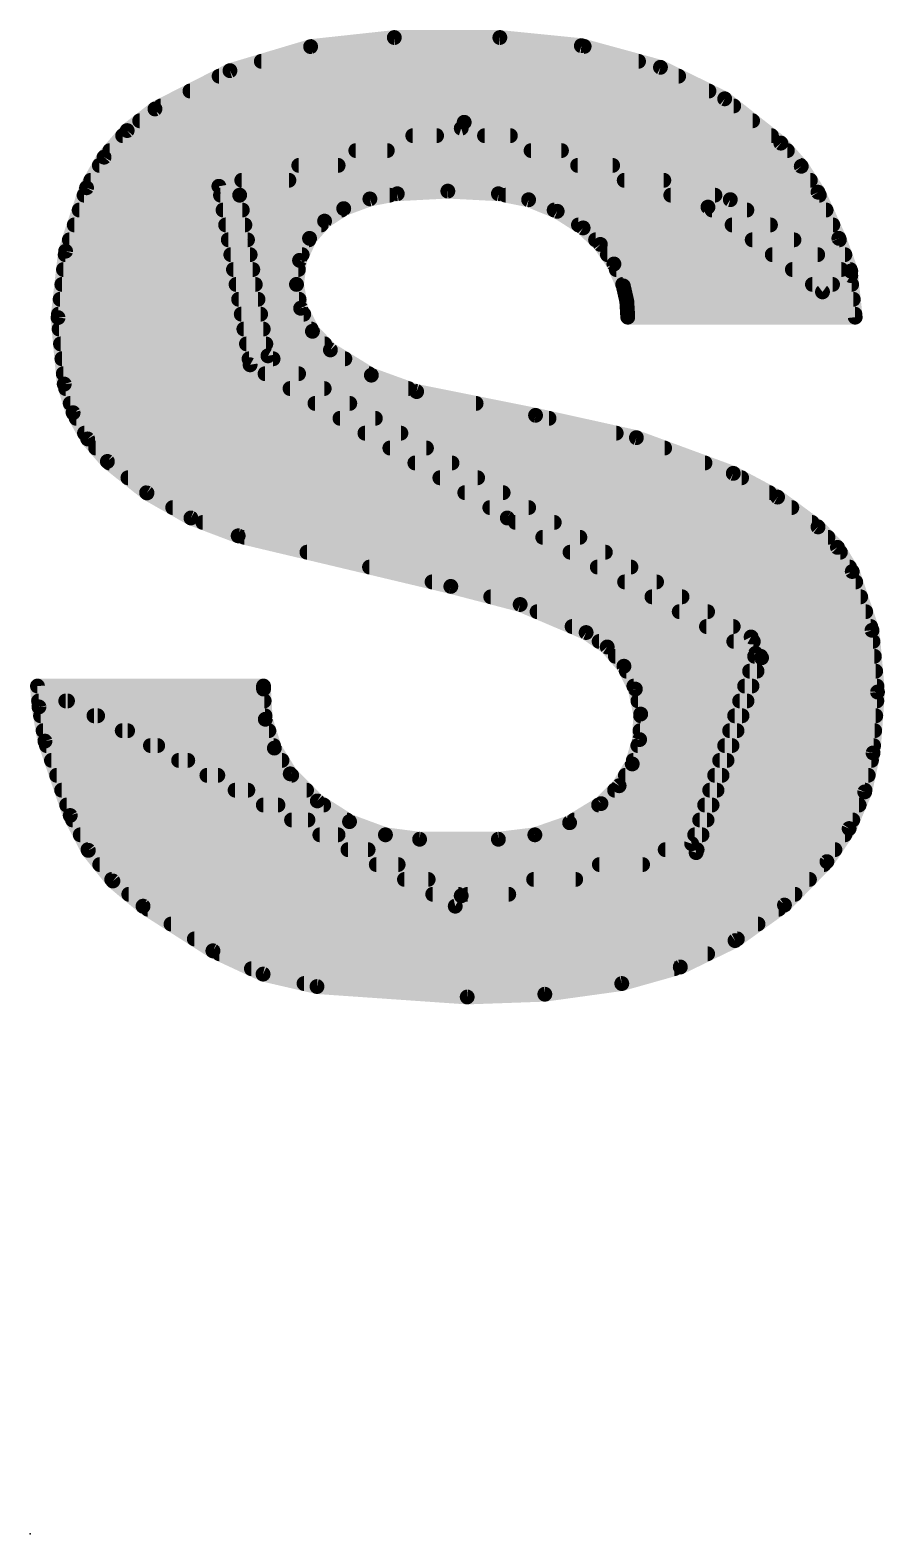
# Model space of a CAD drawing. Extents: x -2.8 to 25.5, y -2.5 to 56.
# Drawn here: x 6.604 to 8.065, y 49.784 to 52.352 of the extents above; entities that cross this region are included whole.
import ezdxf

# ---------------------------------------------------------------- set-up
doc = ezdxf.new("R2010")
doc.units = 0
doc.layers.add('21', color=41, linetype='CONTINUOUS')
doc.layers.add('23', color=53, linetype='CONTINUOUS')

msp = doc.modelspace()

# ---------------------------------------------------------------- linework, layer by layer
at = {"layer": '21', "const_width": 0.0254}
for points in [[(7.0833, 52.3237), (6.9455, 52.2826)], [(7.2263, 52.3392), (7.0833, 52.3237)], [(7.0859, 52.324), (7.5506, 52.324)], [(7.4066, 52.3392), (7.2263, 52.3392)], [(7.5459, 52.3253), (7.4066, 52.3392)], [(7.681, 52.2884), (7.5459, 52.3253)], [(6.999, 52.2986), (7.6436, 52.2986)], [(6.9455, 52.2826), (6.8174, 52.2173)], [(6.927, 52.2732), (7.712, 52.2732)], [(7.7907, 52.2346), (7.681, 52.2884)], [(6.8772, 52.2478), (7.7638, 52.2478)], [(6.8274, 52.2224), (7.8062, 52.2224)], [(7.8867, 52.1589), (7.7907, 52.2346)], [(6.8174, 52.2173), (6.7699, 52.1804)], [(6.7913, 52.197), (7.8384, 52.197)], [(7.3457, 52.1945), (6.9266, 52.0852)], [(7.8003, 52.0624), (7.3457, 52.1945)], [(6.7699, 52.1804), (6.7304, 52.1349)], [(6.7622, 52.1716), (7.2985, 52.1716)], [(6.9621, 52.07), (7.3406, 52.1843)], [(7.2579, 52.1716), (7.4245, 52.1716)], [(7.3406, 52.1843), (7.7622, 52.0497)], [(7.3804, 52.1716), (7.8706, 52.1716)], [(6.7402, 52.1462), (7.2144, 52.1462)], [(7.1605, 52.1462), (7.5119, 52.1462)], [(7.4599, 52.1462), (7.8979, 52.1462)], [(7.9216, 52.1194), (7.8867, 52.1589)], [(6.7304, 52.1349), (6.7005, 52.0827)], [(6.7223, 52.1208), (7.1303, 52.1208)], [(7.0631, 52.1208), (7.5993, 52.1208)], [(7.5395, 52.1208), (7.9203, 52.1208)], [(7.9502, 52.0751), (7.9216, 52.1194)], [(6.7078, 52.0954), (7.0462, 52.0954)], [(6.9657, 52.0954), (7.6867, 52.0954)], [(7.6191, 52.0954), (7.9371, 52.0954)], [(6.7005, 52.0827), (6.6647, 51.9744)], [(6.6963, 52.07), (6.9621, 52.07)], [(6.9266, 52.0852), (6.9799, 51.7804)], [(6.9293, 52.07), (7.2182, 52.07)], [(7.0104, 51.7957), (6.9621, 52.07)], [(7.1846, 52.0636), (7.2314, 52.0725)], [(7.2314, 52.0725), (7.3178, 52.077)], [(7.3178, 52.077), (7.4041, 52.0725)], [(7.4041, 52.0725), (7.4557, 52.0622)], [(7.4166, 52.07), (7.7741, 52.07)], [(7.6986, 52.07), (7.9525, 52.07)], [(7.9858, 51.9963), (7.9502, 52.0751)], [(6.6879, 52.0446), (6.9666, 52.0446)], [(6.9337, 52.0446), (7.1361, 52.0446)], [(7.1072, 52.0258), (7.1399, 52.0471)], [(7.1399, 52.0471), (7.1846, 52.0636)], [(7.4557, 52.0622), (7.5046, 52.0425)], [(7.4994, 52.0446), (7.8286, 52.0446)], [(7.5046, 52.0425), (7.5489, 52.0141)], [(7.7622, 52.0497), (7.9578, 51.9049)], [(7.7691, 52.0446), (7.964, 52.0446)], [(8.0061, 51.9328), (7.8003, 52.0624)], [(6.6795, 52.0192), (6.971, 52.0192)], [(6.9381, 52.0192), (7.1014, 52.0192)], [(7.0815, 51.9963), (7.1072, 52.0258)], [(7.5409, 52.0192), (7.8689, 52.0192)], [(7.5489, 52.0141), (7.5783, 51.986)], [(7.8034, 52.0192), (7.9755, 52.0192)], [(6.6711, 51.9938), (6.9755, 51.9938)], [(6.9426, 51.9938), (7.0804, 51.9938)], [(7.0644, 51.9587), (7.0815, 51.9963)], [(7.5701, 51.9938), (7.9092, 51.9938)], [(7.8377, 51.9938), (7.9867, 51.9938)], [(8.0061, 51.9405), (7.9858, 51.9963)], [(6.6647, 51.9744), (6.6518, 51.861)], [(6.664, 51.9684), (6.98, 51.9684)], [(6.947, 51.9684), (7.0688, 51.9684)], [(7.5783, 51.986), (7.6015, 51.9525)], [(7.5904, 51.9684), (7.9496, 51.9684)], [(7.872, 51.9684), (7.996, 51.9684)], [(6.6611, 51.943), (6.9845, 51.943)], [(6.9515, 51.943), (7.0624, 51.943)], [(7.0592, 51.9177), (7.0644, 51.9587)], [(7.6015, 51.9525), (7.6175, 51.9151)], [(7.6055, 51.943), (7.9899, 51.943)], [(7.9063, 51.943), (8.0052, 51.943)], [(7.9578, 51.9049), (8.0061, 51.9405)], [(6.6583, 51.9176), (6.9889, 51.9176)], [(6.9559, 51.9176), (7.0592, 51.9176)], [(7.0663, 51.877), (7.0592, 51.9177)], [(7.6164, 51.9176), (8.0077, 51.9176)], [(7.6175, 51.9151), (7.6235, 51.8887)], [(7.9406, 51.9176), (7.975, 51.9176)], [(8.0137, 51.8617), (8.0061, 51.9328)], [(6.6554, 51.8922), (6.9934, 51.8922)], [(6.9603, 51.8922), (7.0636, 51.8922)], [(7.6227, 51.8922), (8.0104, 51.8922)], [(7.6235, 51.8887), (7.6251, 51.8617)], [(6.6518, 51.861), (6.6624, 51.7474)], [(6.6525, 51.8668), (6.9979, 51.8668)], [(6.9648, 51.8668), (7.0715, 51.8668)], [(7.0864, 51.8376), (7.0663, 51.877)], [(7.6248, 51.8668), (8.0132, 51.8668)], [(7.6251, 51.8617), (8.0137, 51.8617)], [(6.6536, 51.8414), (7.0024, 51.8414)], [(6.9692, 51.8414), (7.0845, 51.8414)], [(7.1171, 51.8058), (7.0864, 51.8376)], [(6.656, 51.816), (7.0068, 51.816)], [(6.9737, 51.816), (7.1073, 51.816)], [(6.6584, 51.7906), (7.0192, 51.7906)], [(6.9781, 51.7906), (7.1418, 51.7906)], [(7.8359, 51.3156), (7.0104, 51.7957)], [(7.1871, 51.7627), (7.1171, 51.8058)], [(6.6607, 51.7652), (7.0628, 51.7652)], [(6.9799, 51.7804), (7.4193, 51.5188)], [(7.0054, 51.7652), (7.183, 51.7652)], [(7.2644, 51.7347), (7.1871, 51.7627)], [(6.6624, 51.7474), (6.6775, 51.6985)], [(6.6648, 51.7398), (7.1065, 51.7398)], [(7.0481, 51.7398), (7.2503, 51.7398)], [(7.4676, 51.6941), (7.2644, 51.7347)], [(6.6726, 51.7144), (7.1502, 51.7144)], [(7.0908, 51.7144), (7.366, 51.7144)], [(6.6775, 51.6985), (6.7025, 51.6538)], [(6.6828, 51.689), (7.1939, 51.689)], [(7.1334, 51.689), (7.4907, 51.689)], [(7.6399, 51.656), (7.4676, 51.6941)], [(6.697, 51.6636), (7.2375, 51.6636)], [(7.1761, 51.6636), (7.6054, 51.6636)], [(7.8054, 51.595), (7.6399, 51.656)], [(6.7025, 51.6538), (6.7361, 51.6153)], [(6.7161, 51.6382), (7.2812, 51.6382)], [(7.2187, 51.6382), (7.6881, 51.6382)], [(6.7361, 51.6153), (6.8037, 51.5615)], [(6.7392, 51.6128), (7.3249, 51.6128)], [(7.2614, 51.6128), (7.7571, 51.6128)], [(6.7712, 51.5874), (7.3686, 51.5874)], [(7.3041, 51.5874), (7.8196, 51.5874)], [(7.8811, 51.5545), (7.8054, 51.595)], [(6.8031, 51.562), (7.4122, 51.562)], [(6.8037, 51.5615), (6.8788, 51.5189)], [(7.3467, 51.562), (7.867, 51.562)], [(7.9502, 51.5036), (7.8811, 51.5545)], [(6.8476, 51.5366), (7.4559, 51.5366)], [(7.3894, 51.5366), (7.9054, 51.5366)], [(6.8788, 51.5189), (6.9596, 51.4883)], [(6.8991, 51.5112), (7.4996, 51.5112)], [(7.4193, 51.5188), (7.8435, 51.2877)], [(7.4333, 51.5112), (7.9399, 51.5112)], [(7.9834, 51.4686), (7.9502, 51.5036)], [(6.9596, 51.4883), (7.3228, 51.402)], [(6.9701, 51.4858), (7.5433, 51.4858)], [(7.4799, 51.4858), (7.9671, 51.4858)], [(7.077, 51.4604), (7.5869, 51.4604)], [(7.5265, 51.4604), (7.9884, 51.4604)], [(8.0086, 51.4274), (7.9834, 51.4686)], [(7.1839, 51.435), (7.6306, 51.435)], [(7.5731, 51.435), (8.004, 51.435)], [(8.0424, 51.3271), (8.0086, 51.4274)], [(7.2908, 51.4096), (7.6743, 51.4096)], [(7.3228, 51.402), (7.4413, 51.3711)], [(7.6197, 51.4096), (8.0146, 51.4096)], [(7.391, 51.3842), (7.7179, 51.3842)], [(7.6664, 51.3842), (8.0231, 51.3842)], [(7.4413, 51.3711), (7.554, 51.3232)], [(7.4702, 51.3588), (7.7616, 51.3588)], [(7.713, 51.3588), (8.0317, 51.3588)], [(7.53, 51.3334), (7.8053, 51.3334)], [(7.554, 51.3232), (7.59, 51.2985)], [(7.7596, 51.3334), (8.0402, 51.3334)], [(8.0518, 51.2216), (8.0424, 51.3271)], [(7.5762, 51.308), (7.8397, 51.308)], [(7.59, 51.2985), (7.6186, 51.2656)], [(7.8062, 51.308), (8.0441, 51.308)], [(7.8537, 51.2801), (7.8359, 51.3156)], [(7.6039, 51.2826), (7.8524, 51.2826)], [(7.8435, 51.2877), (7.7343, 50.9626)], [(7.7419, 50.9473), (7.8537, 51.2801)], [(7.8418, 51.2826), (8.0464, 51.2826)], [(7.6186, 51.2656), (7.6381, 51.2266)], [(7.6228, 51.2572), (7.846, 51.2572)], [(7.8333, 51.2572), (8.0486, 51.2572)], [(6.6167, 51.2318), (6.6192, 51.1962)], [(7.3406, 50.8737), (6.6167, 51.2318)], [(7.0028, 51.2318), (6.6167, 51.2318)], [(6.6167, 51.2318), (7.3304, 50.8559)], [(7.0028, 51.2267), (7.0028, 51.2318)], [(7.0058, 51.1751), (7.0028, 51.2267)], [(7.6355, 51.2318), (7.8375, 51.2318)], [(7.6381, 51.2266), (7.6472, 51.184)], [(7.8247, 51.2318), (8.0509, 51.2318)], [(8.0442, 51.1175), (8.0518, 51.2216)], [(6.6185, 51.2064), (6.668, 51.2064)], [(6.6192, 51.1962), (6.6294, 51.1378)], [(6.6649, 51.2064), (7.004, 51.2064)], [(7.6425, 51.2064), (7.8289, 51.2064)], [(7.8162, 51.2064), (8.0507, 51.2064)], [(6.6219, 51.181), (6.7194, 51.181)], [(6.7132, 51.181), (7.0055, 51.181)], [(7.0214, 51.1259), (7.0058, 51.1751)], [(7.6472, 51.184), (7.6454, 51.1404)], [(7.6471, 51.181), (7.8204, 51.181)], [(7.8077, 51.181), (8.0488, 51.181)], [(6.6263, 51.1556), (6.7707, 51.1556)], [(6.7614, 51.1556), (7.012, 51.1556)], [(7.646, 51.1556), (7.8119, 51.1556)], [(7.7991, 51.1556), (8.047, 51.1556)], [(6.6294, 51.1378), (6.6726, 51.0108)], [(6.632, 51.1302), (6.8221, 51.1302)], [(6.8096, 51.1302), (7.02, 51.1302)], [(7.0485, 51.0819), (7.0214, 51.1259)], [(7.6454, 51.1404), (7.6328, 51.0988)], [(7.6423, 51.1302), (7.8033, 51.1302)], [(7.7906, 51.1302), (8.0451, 51.1302)], [(8.0299, 51.0511), (8.0442, 51.1175)], [(6.6406, 51.1048), (6.8734, 51.1048)], [(6.8578, 51.1048), (7.0344, 51.1048)], [(7.6328, 51.0988), (7.6103, 51.0616)], [(7.6346, 51.1048), (7.7948, 51.1048)], [(7.7821, 51.1048), (8.0415, 51.1048)], [(6.6493, 51.0794), (6.9248, 51.0794)], [(6.9061, 51.0794), (7.051, 51.0794)], [(7.0947, 51.0356), (7.0485, 51.0819)], [(7.6211, 51.0794), (7.7863, 51.0794)], [(7.7735, 51.0794), (8.036, 51.0794)], [(6.6579, 51.054), (6.9761, 51.054)], [(6.9543, 51.054), (7.0764, 51.054)], [(7.6103, 51.0616), (7.5794, 51.0311)], [(7.6026, 51.054), (7.7777, 51.054)], [(7.765, 51.054), (8.0305, 51.054)], [(8.0033, 50.9885), (8.0299, 51.0511)], [(6.6665, 51.0286), (7.0275, 51.0286)], [(7.0025, 51.0286), (7.1057, 51.0286)], [(7.1498, 51.0004), (7.0947, 51.0356)], [(7.5794, 51.0311), (7.5258, 50.9984)], [(7.5753, 51.0286), (7.7692, 51.0286)], [(7.7565, 51.0286), (8.0204, 51.0286)], [(6.6726, 51.0108), (6.7035, 50.9513)], [(6.6765, 51.0032), (7.0788, 51.0032)], [(7.0507, 51.0032), (7.1454, 51.0032)], [(7.2111, 50.9778), (7.1498, 51.0004)], [(7.5258, 50.9984), (7.4664, 50.9778)], [(7.5336, 51.0032), (7.7607, 51.0032)], [(7.7479, 51.0032), (8.0096, 51.0032)], [(7.9654, 50.9321), (8.0033, 50.9885)], [(6.6897, 50.9778), (7.1302, 50.9778)], [(7.099, 50.9778), (7.2111, 50.9778)], [(7.2695, 50.9702), (7.2111, 50.9778)], [(7.4041, 50.9702), (7.2695, 50.9702)], [(7.7343, 50.9626), (7.3406, 50.8737)], [(7.4664, 50.9778), (7.4041, 50.9702)], [(7.4663, 50.9778), (7.7521, 50.9778)], [(7.7394, 50.9778), (7.9961, 50.9778)], [(6.7029, 50.9524), (7.1815, 50.9524)], [(6.7035, 50.9513), (6.7455, 50.8989)], [(7.1472, 50.9524), (7.7436, 50.9524)], [(7.3304, 50.8559), (7.7419, 50.9473)], [(7.6891, 50.9524), (7.979, 50.9524)], [(6.723, 50.927), (7.2329, 50.927)], [(7.1954, 50.927), (7.6505, 50.927)], [(7.5766, 50.927), (7.9604, 50.927)], [(7.8928, 50.8578), (7.9654, 50.9321)], [(6.7434, 50.9016), (7.2842, 50.9016)], [(6.7455, 50.8989), (6.797, 50.8559)], [(7.2436, 50.9016), (7.5362, 50.9016)], [(7.4642, 50.9016), (7.9356, 50.9016)], [(6.7727, 50.8762), (7.3355, 50.8762)], [(7.2919, 50.8762), (7.4218, 50.8762)], [(7.3517, 50.8762), (7.9108, 50.8762)], [(6.797, 50.8559), (6.9164, 50.7797)], [(6.805, 50.8508), (7.8831, 50.8508)], [(7.8084, 50.7972), (7.8928, 50.8578)], [(6.8448, 50.8254), (7.8477, 50.8254)], [(6.8846, 50.8), (7.8124, 50.8)], [(7.7149, 50.752), (7.8084, 50.7972)], [(6.9164, 50.7797), (7.0021, 50.7399)], [(6.9274, 50.7746), (7.7616, 50.7746)], [(6.9821, 50.7492), (7.7048, 50.7492)], [(7.0021, 50.7399), (7.0942, 50.7187)], [(7.6149, 50.7238), (7.7149, 50.752)], [(7.0721, 50.7238), (7.6149, 50.7238)], [(7.0942, 50.7187), (7.3508, 50.7009)], [(7.3508, 50.7009), (7.4834, 50.7056)], [(7.4834, 50.7056), (7.6149, 50.7238)]]:
    msp.add_lwpolyline(points, dxfattribs=at)
at = {"layer": '21', "const_width": 0.0127}
for points in [[(7.0826, 52.33, 1), (7.084, 52.3174)], [(7.0859, 52.3304, 1), (7.0859, 52.3177)], [(7.0851, 52.3176, 1), (7.0815, 52.3298)], [(7.2263, 52.3456, 1), (7.2263, 52.3329)], [(7.227, 52.3329, 1), (7.2256, 52.3455)], [(7.4072, 52.3455, 1), (7.406, 52.3329)], [(7.4066, 52.3329, 1), (7.4066, 52.3456)], [(7.5476, 52.3314, 1), (7.5442, 52.3191)], [(7.5453, 52.319, 1), (7.5466, 52.3316)], [(7.5506, 52.3177, 1), (7.5506, 52.3304)], [(6.999, 52.3049, 1), (6.999, 52.2923)], [(7.6436, 52.2923, 1), (7.6436, 52.3049)], [(6.927, 52.2796, 1), (6.927, 52.2669)], [(6.9437, 52.2887, 1), (6.9473, 52.2766)], [(6.9484, 52.277, 1), (6.9426, 52.2883)], [(7.6838, 52.2941, 1), (7.6782, 52.2827)], [(7.6793, 52.2823, 1), (7.6827, 52.2945)], [(7.712, 52.2669, 1), (7.712, 52.2796)], [(6.8772, 52.2542, 1), (6.8772, 52.2415)], [(7.7638, 52.2415, 1), (7.7638, 52.2542)], [(6.8274, 52.2287, 1), (6.8274, 52.2161)], [(7.7947, 52.2396, 1), (7.7868, 52.2296)], [(7.7879, 52.2289, 1), (7.7935, 52.2403)], [(7.8062, 52.2161, 1), (7.8062, 52.2287)], [(6.7913, 52.2034, 1), (6.7913, 52.1907)], [(6.8145, 52.223, 1), (6.8203, 52.2116)], [(6.8213, 52.2123, 1), (6.8135, 52.2223)], [(7.3475, 52.2006, 1), (7.3439, 52.1884)], [(7.3473, 52.1884, 1), (7.3441, 52.2006)], [(7.8384, 52.1907, 1), (7.8384, 52.2034)], [(6.7622, 52.178, 1), (6.7622, 52.1653)], [(6.766, 52.1854, 1), (6.7738, 52.1754)], [(6.7747, 52.1762, 1), (6.7651, 52.1845)], [(7.2579, 52.178, 1), (7.2579, 52.1653)], [(7.2985, 52.1653, 1), (7.2985, 52.178)], [(7.3425, 52.1903, 1), (7.3387, 52.1783)], [(7.3424, 52.1782, 1), (7.3388, 52.1904)], [(7.3804, 52.178, 1), (7.3804, 52.1653)], [(7.4245, 52.1653, 1), (7.4245, 52.178)], [(7.8706, 52.1653, 1), (7.8706, 52.178)], [(6.7402, 52.1525, 1), (6.7402, 52.1399)], [(7.1605, 52.1525, 1), (7.1605, 52.1399)], [(7.2144, 52.1399, 1), (7.2144, 52.1525)], [(7.4599, 52.1525, 1), (7.4599, 52.1399)], [(7.5119, 52.1399, 1), (7.5119, 52.1525)], [(7.8915, 52.1631, 1), (7.8819, 52.1547)], [(7.8828, 52.1539, 1), (7.8906, 52.1639)], [(7.8979, 52.1399, 1), (7.8979, 52.1525)], [(6.7223, 52.1272, 1), (6.7223, 52.1145)], [(6.7256, 52.1391, 1), (6.7352, 52.1308)], [(6.7359, 52.1318, 1), (6.7249, 52.1381)], [(7.0631, 52.1272, 1), (7.0631, 52.1145)], [(7.1303, 52.1145, 1), (7.1303, 52.1272)], [(7.5395, 52.1272, 1), (7.5395, 52.1145)], [(7.5993, 52.1145, 1), (7.5993, 52.1272)], [(7.9269, 52.1228, 1), (7.9162, 52.1159)], [(7.9168, 52.1152, 1), (7.9263, 52.1236)], [(7.9203, 52.1145, 1), (7.9203, 52.1272)], [(6.7078, 52.1018, 1), (6.7078, 52.0891)], [(6.9657, 52.1018, 1), (6.9657, 52.0891)], [(7.0462, 52.0891, 1), (7.0462, 52.1018)], [(7.6191, 52.1018, 1), (7.6191, 52.0891)], [(7.6867, 52.0891, 1), (7.6867, 52.1018)], [(7.9371, 52.0891, 1), (7.9371, 52.1018)], [(6.6963, 52.0763, 1), (6.6963, 52.0637)], [(6.695, 52.0859, 1), (6.706, 52.0795)], [(6.7065, 52.0807, 1), (6.6945, 52.0847)], [(6.9329, 52.0863, 1), (6.9203, 52.0841)], [(6.925, 52.0913, 1), (6.9282, 52.0791)], [(6.9293, 52.0763, 1), (6.9293, 52.0637)], [(6.9684, 52.0711, 1), (6.9558, 52.0689)], [(6.9603, 52.0761, 1), (6.9639, 52.0639)], [(6.9621, 52.0637, 1), (6.9621, 52.0763)], [(7.2182, 52.0637, 1), (7.2182, 52.0763)], [(7.2311, 52.0788, 1), (7.2317, 52.0662)], [(7.2326, 52.0663, 1), (7.2302, 52.0787)], [(7.3181, 52.0833, 1), (7.3174, 52.0706)], [(7.3181, 52.0706, 1), (7.3174, 52.0833)], [(7.4053, 52.0787, 1), (7.4029, 52.0663)], [(7.4038, 52.0662, 1), (7.4044, 52.0788)], [(7.4166, 52.0763, 1), (7.4166, 52.0637)], [(7.6986, 52.0763, 1), (7.6986, 52.0637)], [(7.7741, 52.0637, 1), (7.7741, 52.0763)], [(7.956, 52.0777, 1), (7.9444, 52.0725)], [(7.9449, 52.0717, 1), (7.9555, 52.0785)], [(7.9525, 52.0637, 1), (7.9525, 52.0763)], [(6.6879, 52.051, 1), (6.6879, 52.0383)], [(6.9337, 52.051, 1), (6.9337, 52.0383)], [(6.9666, 52.0383, 1), (6.9666, 52.051)], [(7.1377, 52.0531, 1), (7.1421, 52.0411)], [(7.1361, 52.0383, 1), (7.1361, 52.051)], [(7.1434, 52.0418, 1), (7.1364, 52.0524)], [(7.1834, 52.0699, 1), (7.1858, 52.0574)], [(7.1868, 52.0577, 1), (7.1824, 52.0696)], [(7.4581, 52.0681, 1), (7.4534, 52.0563)], [(7.4545, 52.056, 1), (7.457, 52.0684)], [(7.4994, 52.051, 1), (7.4994, 52.0383)], [(7.508, 52.0479, 1), (7.5011, 52.0372)], [(7.5022, 52.0366, 1), (7.5069, 52.0484)], [(7.766, 52.0548, 1), (7.7584, 52.0446)], [(7.7603, 52.0437, 1), (7.7641, 52.0557)], [(7.7691, 52.051, 1), (7.7691, 52.0383)], [(7.8037, 52.0678, 1), (7.7969, 52.057)], [(7.7985, 52.0563, 1), (7.8021, 52.0685)], [(7.8286, 52.0383, 1), (7.8286, 52.051)], [(7.964, 52.0383, 1), (7.964, 52.051)], [(6.6795, 52.0256, 1), (6.6795, 52.0129)], [(6.9381, 52.0256, 1), (6.9381, 52.0129)], [(6.971, 52.0129, 1), (6.971, 52.0256)], [(7.1037, 52.0311, 1), (7.1106, 52.0205)], [(7.1014, 52.0129, 1), (7.1014, 52.0256)], [(7.1119, 52.0216, 1), (7.1024, 52.0299)], [(7.5409, 52.0256, 1), (7.5409, 52.0129)], [(7.5533, 52.0187, 1), (7.5445, 52.0095)], [(7.8034, 52.0256, 1), (7.8034, 52.0129)], [(7.8689, 52.0129, 1), (7.8689, 52.0256)], [(7.9755, 52.0129, 1), (7.9755, 52.0256)], [(6.6711, 52.0001, 1), (6.6711, 51.9875)], [(6.9426, 52.0001, 1), (6.9426, 51.9875)], [(6.9755, 51.9875, 1), (6.9755, 52.0001)], [(7.0767, 52.0005, 1), (7.0863, 51.9921)], [(7.0873, 51.9937, 1), (7.0757, 51.9989)], [(7.0804, 51.9875, 1), (7.0804, 52.0001)], [(7.5455, 52.0088, 1), (7.5523, 52.0194)], [(7.5701, 52.0001, 1), (7.5701, 51.9875)], [(7.8377, 52.0001, 1), (7.8377, 51.9875)], [(7.9092, 51.9875, 1), (7.9092, 52.0001)], [(7.9918, 51.9985, 1), (7.9798, 51.9941)], [(7.98, 51.9937, 1), (7.9916, 51.9989)], [(7.9867, 51.9875, 1), (7.9867, 52.0001)], [(6.664, 51.9748, 1), (6.664, 51.9621)], [(6.671, 51.9736, 1), (6.6584, 51.9751)], [(6.6587, 51.9764, 1), (6.6707, 51.9724)], [(6.947, 51.9748, 1), (6.947, 51.9621)], [(6.98, 51.9621, 1), (6.98, 51.9748)], [(7.0688, 51.9621, 1), (7.0688, 51.9748)], [(7.5835, 51.9896, 1), (7.5731, 51.9823)], [(7.5739, 51.9814, 1), (7.5827, 51.9905)], [(7.5904, 51.9748, 1), (7.5904, 51.9621)], [(7.872, 51.9748, 1), (7.872, 51.9621)], [(7.9496, 51.9621, 1), (7.9496, 51.9748)], [(7.996, 51.9621, 1), (7.996, 51.9748)], [(6.6611, 51.9494, 1), (6.6611, 51.9367)], [(6.9515, 51.9494, 1), (6.9515, 51.9367)], [(6.9845, 51.9367, 1), (6.9845, 51.9494)], [(7.0707, 51.9579, 1), (7.0581, 51.9595)], [(7.0586, 51.9613, 1), (7.0702, 51.9561)], [(7.0624, 51.9367, 1), (7.0624, 51.9494)], [(7.6073, 51.955, 1), (7.5956, 51.95)], [(7.5962, 51.9489, 1), (7.6067, 51.9561)], [(7.6055, 51.9494, 1), (7.6055, 51.9367)], [(7.9063, 51.9494, 1), (7.9063, 51.9367)], [(7.9899, 51.9367, 1), (7.9899, 51.9494)], [(8.0099, 51.9354, 1), (8.0023, 51.9456)], [(8.0052, 51.9367, 1), (8.0052, 51.9494)], [(6.6583, 51.9239, 1), (6.6583, 51.9113)], [(6.9559, 51.9239, 1), (6.9559, 51.9113)], [(6.9889, 51.9113, 1), (6.9889, 51.9239)], [(7.0654, 51.9188, 1), (7.0529, 51.9166)], [(7.0529, 51.9185, 1), (7.0655, 51.9169)], [(7.0592, 51.9113, 1), (7.0592, 51.9239)], [(7.6164, 51.9239, 1), (7.6164, 51.9113)], [(7.6237, 51.9165, 1), (7.6113, 51.9137)], [(7.6117, 51.9126, 1), (7.6233, 51.9176)], [(7.9406, 51.9239, 1), (7.9406, 51.9113)], [(7.975, 51.9113, 1), (7.975, 51.9239)], [(8.0124, 51.9335, 1), (7.9998, 51.9321)], [(8.0001, 51.9383, 1), (8.0121, 51.9427)], [(8.0027, 51.9274, 1), (8.0095, 51.9382)], [(8.0077, 51.9113, 1), (8.0077, 51.9239)], [(6.6554, 51.8986, 1), (6.6554, 51.8859)], [(6.9603, 51.8986, 1), (6.9603, 51.8859)], [(6.9934, 51.8859, 1), (6.9934, 51.8986)], [(7.0636, 51.8859, 1), (7.0636, 51.8986)], [(7.6227, 51.8986, 1), (7.6227, 51.8859)], [(7.6298, 51.8891, 1), (7.6171, 51.8883)], [(7.954, 51.91, 1), (7.9616, 51.8998)], [(7.954, 51.8998, 1), (7.9616, 51.91)], [(8.0104, 51.8859, 1), (8.0104, 51.8986)], [(6.6581, 51.8616, 1), (6.6455, 51.8604)], [(6.6525, 51.8732, 1), (6.6525, 51.8605)], [(6.9648, 51.8732, 1), (6.9648, 51.8605)], [(6.9979, 51.8605, 1), (6.9979, 51.8732)], [(7.072, 51.8799, 1), (7.0606, 51.8741)], [(7.06, 51.8759, 1), (7.0726, 51.8781)], [(7.0715, 51.8605, 1), (7.0715, 51.8732)], [(7.6173, 51.8873, 1), (7.6297, 51.8901)], [(7.6248, 51.8732, 1), (7.6248, 51.8605)], [(7.6251, 51.868, 1), (7.6251, 51.8554)], [(8.0132, 51.8605, 1), (8.0132, 51.8732)], [(8.0137, 51.8554, 1), (8.0137, 51.868)], [(6.6455, 51.8617, 1), (6.6581, 51.8603)], [(6.6536, 51.8477, 1), (6.6536, 51.8351)], [(6.9692, 51.8477, 1), (6.9692, 51.8351)], [(7.0024, 51.8351, 1), (7.0024, 51.8477)], [(7.091, 51.842, 1), (7.0818, 51.8332)], [(7.0845, 51.8351, 1), (7.0845, 51.8477)], [(7.6188, 51.8613, 1), (7.6314, 51.8621)], [(8.0074, 51.861, 1), (8.02, 51.8624)], [(6.656, 51.8224, 1), (6.656, 51.8097)], [(6.9737, 51.8224, 1), (6.9737, 51.8097)], [(7.0068, 51.8097, 1), (7.0068, 51.8224)], [(7.0807, 51.8347, 1), (7.0921, 51.8405)], [(7.1073, 51.8097, 1), (7.1073, 51.8224)], [(6.6584, 51.797, 1), (6.6584, 51.7843)], [(6.9781, 51.797, 1), (6.9781, 51.7843)], [(7.0136, 51.8012, 1), (7.0072, 51.7902)], [(7.0041, 51.7946, 1), (7.0167, 51.7968)], [(7.0192, 51.7843, 1), (7.0192, 51.797)], [(7.1204, 51.8112, 1), (7.1138, 51.8004)], [(7.1125, 51.8014, 1), (7.1217, 51.8102)], [(7.1418, 51.7843, 1), (7.1418, 51.797)], [(6.6607, 51.7715, 1), (6.6607, 51.7589)], [(6.9831, 51.7859, 1), (6.9767, 51.7749)], [(6.9736, 51.7793, 1), (6.9862, 51.7815)], [(7.0054, 51.7715, 1), (7.0054, 51.7589)], [(7.0628, 51.7589, 1), (7.0628, 51.7715)], [(7.1892, 51.7686, 1), (7.1849, 51.7567)], [(7.183, 51.7589, 1), (7.183, 51.7715)], [(7.1838, 51.7573, 1), (7.1904, 51.7681)], [(6.6685, 51.7493, 1), (6.6563, 51.7455)], [(6.6561, 51.7468, 1), (6.6687, 51.748)], [(6.6648, 51.7462, 1), (6.6648, 51.7335)], [(7.0481, 51.7462, 1), (7.0481, 51.7335)], [(7.1065, 51.7335, 1), (7.1065, 51.7462)], [(7.2503, 51.7335, 1), (7.2503, 51.7462)], [(7.2656, 51.7409, 1), (7.2632, 51.7285)], [(7.2622, 51.7287, 1), (7.2666, 51.7407)], [(6.6726, 51.7208, 1), (6.6726, 51.7081)], [(7.0908, 51.7208, 1), (7.0908, 51.7081)], [(7.1502, 51.7081, 1), (7.1502, 51.7208)], [(7.366, 51.7081, 1), (7.366, 51.7208)], [(6.6831, 51.7016, 1), (6.672, 51.6954)], [(6.6715, 51.6966, 1), (6.6836, 51.7004)], [(6.6828, 51.6953, 1), (6.6828, 51.6827)], [(7.1334, 51.6953, 1), (7.1334, 51.6827)], [(7.1939, 51.6827, 1), (7.1939, 51.6953)], [(7.469, 51.7003, 1), (7.4662, 51.6879)], [(7.4664, 51.6879, 1), (7.4688, 51.7003)], [(7.4907, 51.6827, 1), (7.4907, 51.6953)], [(6.697, 51.67, 1), (6.697, 51.6573)], [(7.1761, 51.67, 1), (7.1761, 51.6573)], [(7.2375, 51.6573, 1), (7.2375, 51.67)], [(7.6054, 51.6573, 1), (7.6054, 51.67)], [(7.642, 51.6619, 1), (7.6377, 51.65)], [(7.6385, 51.6498, 1), (7.6412, 51.6622)], [(6.7072, 51.658, 1), (6.6977, 51.6497)], [(6.6969, 51.6508, 1), (6.708, 51.6569)], [(6.7161, 51.6446, 1), (6.7161, 51.6319)], [(7.2187, 51.6446, 1), (7.2187, 51.6319)], [(7.2812, 51.6319, 1), (7.2812, 51.6446)], [(7.6881, 51.6319, 1), (7.6881, 51.6446)], [(6.7401, 51.6203, 1), (6.7321, 51.6103)], [(6.7313, 51.6111, 1), (6.7409, 51.6195)], [(6.7392, 51.6191, 1), (6.7392, 51.6065)], [(7.2614, 51.6191, 1), (7.2614, 51.6065)], [(7.3249, 51.6065, 1), (7.3249, 51.6191)], [(7.7571, 51.6065, 1), (7.7571, 51.6191)], [(6.7712, 51.5938, 1), (6.7712, 51.5811)], [(7.3041, 51.5938, 1), (7.3041, 51.5811)], [(7.3686, 51.5811, 1), (7.3686, 51.5938)], [(7.8084, 51.6006, 1), (7.8024, 51.5894)], [(7.8032, 51.589, 1), (7.8076, 51.601)], [(7.8196, 51.5811, 1), (7.8196, 51.5938)], [(6.8031, 51.5684, 1), (6.8031, 51.5557)], [(6.8068, 51.5671, 1), (6.8006, 51.556)], [(6.7998, 51.5566, 1), (6.8077, 51.5665)], [(7.3467, 51.5684, 1), (7.3467, 51.5557)], [(7.4122, 51.5557, 1), (7.4122, 51.5684)], [(7.867, 51.5557, 1), (7.867, 51.5684)], [(7.8848, 51.5596, 1), (7.8773, 51.5494)], [(7.8781, 51.5489, 1), (7.8841, 51.5601)], [(6.8476, 51.5429, 1), (6.8476, 51.5303)], [(7.3894, 51.5429, 1), (7.3894, 51.5303)], [(7.4559, 51.5303, 1), (7.4559, 51.5429)], [(7.9054, 51.5303, 1), (7.9054, 51.5429)], [(6.8811, 51.5248, 1), (6.8766, 51.5129)], [(6.8757, 51.5133, 1), (6.8819, 51.5244)], [(6.8991, 51.5175, 1), (6.8991, 51.5049)], [(7.4223, 51.5244, 1), (7.4163, 51.5132)], [(7.4161, 51.5133, 1), (7.4225, 51.5243)], [(7.4333, 51.5175, 1), (7.4333, 51.5049)], [(7.4996, 51.5049, 1), (7.4996, 51.5175)], [(7.9399, 51.5049, 1), (7.9399, 51.5175)], [(7.9548, 51.508, 1), (7.9456, 51.4992)], [(7.9464, 51.4985, 1), (7.954, 51.5087)], [(6.9611, 51.4945, 1), (6.9581, 51.4821)], [(6.9574, 51.4824, 1), (6.9618, 51.4942)], [(6.9701, 51.4922, 1), (6.9701, 51.4795)], [(7.4799, 51.4922, 1), (7.4799, 51.4795)], [(7.5433, 51.4795, 1), (7.5433, 51.4922)], [(7.9671, 51.4795, 1), (7.9671, 51.4922)], [(7.077, 51.4667, 1), (7.077, 51.4541)], [(7.5265, 51.4667, 1), (7.5265, 51.4541)], [(7.5869, 51.4541, 1), (7.5869, 51.4667)], [(7.9889, 51.4719, 1), (7.978, 51.4653)], [(7.9788, 51.4642, 1), (7.988, 51.473)], [(7.9884, 51.4541, 1), (7.9884, 51.4667)], [(7.1839, 51.4413, 1), (7.1839, 51.4287)], [(7.5731, 51.4413, 1), (7.5731, 51.4287)], [(7.6306, 51.4287, 1), (7.6306, 51.4413)], [(8.0146, 51.4294, 1), (8.0026, 51.4254)], [(8.0032, 51.4241, 1), (8.014, 51.4307)], [(8.004, 51.4287, 1), (8.004, 51.4413)], [(7.2908, 51.416, 1), (7.2908, 51.4033)], [(7.3244, 51.4081, 1), (7.3212, 51.3959)], [(7.3213, 51.3958, 1), (7.3243, 51.4082)], [(7.6197, 51.416, 1), (7.6197, 51.4033)], [(7.6743, 51.4033, 1), (7.6743, 51.416)], [(8.0146, 51.4033, 1), (8.0146, 51.416)], [(7.391, 51.3905, 1), (7.391, 51.3779)], [(7.6664, 51.3905, 1), (7.6664, 51.3779)], [(7.7179, 51.3779, 1), (7.7179, 51.3905)], [(8.0231, 51.3779, 1), (8.0231, 51.3905)], [(7.4438, 51.3769, 1), (7.4388, 51.3652)], [(7.4397, 51.3649, 1), (7.4429, 51.3772)], [(7.4702, 51.3651, 1), (7.4702, 51.3525)], [(7.713, 51.3651, 1), (7.713, 51.3525)], [(7.7616, 51.3525, 1), (7.7616, 51.3651)], [(8.0317, 51.3525, 1), (8.0317, 51.3651)], [(7.53, 51.3398, 1), (7.53, 51.3271)], [(7.5576, 51.3284, 1), (7.5504, 51.318)], [(7.5515, 51.3174, 1), (7.5565, 51.329)], [(7.7596, 51.3398, 1), (7.7596, 51.3271)], [(7.8053, 51.3271, 1), (7.8053, 51.3398)], [(8.0487, 51.3276, 1), (8.0361, 51.3265)], [(8.0364, 51.325, 1), (8.0484, 51.3291)], [(8.0402, 51.3271, 1), (8.0402, 51.3398)], [(7.5762, 51.3143, 1), (7.5762, 51.3017)], [(7.5948, 51.3027, 1), (7.5852, 51.2944)], [(7.5864, 51.2933, 1), (7.5936, 51.3038)], [(7.8062, 51.3143, 1), (7.8062, 51.3017)], [(7.8416, 51.3184, 1), (7.8302, 51.3128)], [(7.8327, 51.3101, 1), (7.8391, 51.3211)], [(7.8397, 51.3017, 1), (7.8397, 51.3143)], [(8.0441, 51.3017, 1), (8.0441, 51.3143)], [(7.6039, 51.2889, 1), (7.6039, 51.2763)], [(7.8418, 51.2889, 1), (7.8418, 51.2763)], [(7.8495, 51.2857, 1), (7.8375, 51.2897)], [(7.8405, 51.2821, 1), (7.8465, 51.2933)], [(7.8597, 51.2781, 1), (7.8477, 51.2821)], [(7.848, 51.2773, 1), (7.8594, 51.2829)], [(7.8524, 51.2763, 1), (7.8524, 51.2889)], [(8.0464, 51.2763, 1), (8.0464, 51.2889)], [(7.6243, 51.2685, 1), (7.6129, 51.2628)], [(7.6138, 51.2615, 1), (7.6234, 51.2698)], [(7.6228, 51.2636, 1), (7.6228, 51.2509)], [(7.8333, 51.2636, 1), (7.8333, 51.2509)], [(7.846, 51.2509, 1), (7.846, 51.2636)], [(8.0486, 51.2509, 1), (8.0486, 51.2636)], [(6.623, 51.2322, 1), (6.6104, 51.2314)], [(6.6195, 51.2375, 1), (6.6139, 51.2261)], [(6.6167, 51.2381, 1), (6.6167, 51.2255)], [(6.6197, 51.2374, 1), (6.6137, 51.2262)], [(7.0091, 51.2271, 1), (6.9965, 51.2263)], [(7.0092, 51.2318, 1), (6.9965, 51.2318)], [(6.9965, 51.2267, 1), (7.0092, 51.2267)], [(7.0028, 51.2255, 1), (7.0028, 51.2381)], [(7.6355, 51.2381, 1), (7.6355, 51.2255)], [(7.6443, 51.228, 1), (7.6319, 51.2253)], [(7.6324, 51.2238, 1), (7.6438, 51.2295)], [(7.8247, 51.2381, 1), (7.8247, 51.2255)], [(7.8375, 51.2255, 1), (7.8375, 51.2381)], [(8.0581, 51.2211, 1), (8.0455, 51.2221)], [(8.0509, 51.2255, 1), (8.0509, 51.2381)], [(6.6185, 51.2127, 1), (6.6185, 51.2001)], [(6.6255, 51.1973, 1), (6.6129, 51.1951)], [(6.6649, 51.2127, 1), (6.6649, 51.2001)], [(6.668, 51.2001, 1), (6.668, 51.2127)], [(7.004, 51.2001, 1), (7.004, 51.2127)], [(7.6425, 51.2127, 1), (7.6425, 51.2001)], [(7.8162, 51.2127, 1), (7.8162, 51.2001)], [(7.8289, 51.2001, 1), (7.8289, 51.2127)], [(8.0455, 51.221, 1), (8.0581, 51.2222)], [(8.0507, 51.2001, 1), (8.0507, 51.2127)], [(6.6129, 51.1958, 1), (6.6255, 51.1966)], [(6.6219, 51.1874, 1), (6.6219, 51.1747)], [(6.7132, 51.1874, 1), (6.7132, 51.1747)], [(6.7194, 51.1747, 1), (6.7194, 51.1874)], [(7.0119, 51.177, 1), (6.9998, 51.1732)], [(6.9995, 51.1748, 1), (7.0122, 51.1755)], [(7.0055, 51.1747, 1), (7.0055, 51.1874)], [(7.6471, 51.1874, 1), (7.6471, 51.1747)], [(7.6536, 51.1837, 1), (7.6409, 51.1842)], [(7.641, 51.1827, 1), (7.6535, 51.1853)], [(7.8077, 51.1874, 1), (7.8077, 51.1747)], [(7.8204, 51.1747, 1), (7.8204, 51.1874)], [(8.0488, 51.1747, 1), (8.0488, 51.1874)], [(6.6263, 51.1619, 1), (6.6263, 51.1493)], [(6.7614, 51.1619, 1), (6.7614, 51.1493)], [(6.7707, 51.1493, 1), (6.7707, 51.1619)], [(7.012, 51.1493, 1), (7.012, 51.1619)], [(7.646, 51.1619, 1), (7.646, 51.1493)], [(7.7991, 51.1619, 1), (7.7991, 51.1493)], [(7.8119, 51.1493, 1), (7.8119, 51.1619)], [(8.047, 51.1493, 1), (8.047, 51.1619)], [(6.6354, 51.1398, 1), (6.6234, 51.1358)], [(6.6231, 51.1367, 1), (6.6357, 51.1389)], [(6.632, 51.1365, 1), (6.632, 51.1239)], [(6.8096, 51.1365, 1), (6.8096, 51.1239)], [(6.8221, 51.1239, 1), (6.8221, 51.1365)], [(7.0268, 51.1292, 1), (7.016, 51.1225)], [(7.0153, 51.124, 1), (7.0274, 51.1278)], [(7.02, 51.1239, 1), (7.02, 51.1365)], [(7.6423, 51.1365, 1), (7.6423, 51.1239)], [(7.6391, 51.1407, 1), (7.6517, 51.1401)], [(7.6515, 51.1386, 1), (7.6393, 51.1422)], [(7.7906, 51.1365, 1), (7.7906, 51.1239)], [(7.8033, 51.1239, 1), (7.8033, 51.1365)], [(8.0504, 51.1162, 1), (8.038, 51.1188)], [(8.0451, 51.1239, 1), (8.0451, 51.1365)], [(6.6406, 51.1112, 1), (6.6406, 51.0985)], [(6.8578, 51.1112, 1), (6.8578, 51.0985)], [(6.8734, 51.0985, 1), (6.8734, 51.1112)], [(7.0344, 51.0985, 1), (7.0344, 51.1112)], [(7.6267, 51.1007, 1), (7.6389, 51.097)], [(7.6382, 51.0955, 1), (7.6274, 51.1021)], [(7.6346, 51.1112, 1), (7.6346, 51.0985)], [(7.7821, 51.1112, 1), (7.7821, 51.0985)], [(7.7948, 51.0985, 1), (7.7948, 51.1112)], [(8.0379, 51.118, 1), (8.0505, 51.117)], [(8.0415, 51.0985, 1), (8.0415, 51.1112)], [(6.6493, 51.0857, 1), (6.6493, 51.0731)], [(6.9061, 51.0857, 1), (6.9061, 51.0731)], [(6.9248, 51.0731, 1), (6.9248, 51.0857)], [(7.053, 51.0864, 1), (7.044, 51.0774)], [(7.0431, 51.0786, 1), (7.0539, 51.0852)], [(7.051, 51.0731, 1), (7.051, 51.0857)], [(7.6211, 51.0857, 1), (7.6211, 51.0731)], [(7.7735, 51.0857, 1), (7.7735, 51.0731)], [(7.7863, 51.0731, 1), (7.7863, 51.0857)], [(8.036, 51.0731, 1), (8.036, 51.0857)], [(6.6579, 51.0603, 1), (6.6579, 51.0477)], [(6.9543, 51.0603, 1), (6.9543, 51.0477)], [(6.9761, 51.0477, 1), (6.9761, 51.0603)], [(7.0764, 51.0477, 1), (7.0764, 51.0603)], [(7.6026, 51.0603, 1), (7.6026, 51.0477)], [(7.6049, 51.0649, 1), (7.6158, 51.0583)], [(7.6148, 51.0571, 1), (7.6059, 51.0661)], [(7.765, 51.0603, 1), (7.765, 51.0477)], [(7.7777, 51.0477, 1), (7.7777, 51.0603)], [(8.0237, 51.0524, 1), (8.0361, 51.0497)], [(8.0358, 51.0486, 1), (8.0241, 51.0535)], [(8.0305, 51.0477, 1), (8.0305, 51.0603)], [(6.6665, 51.035, 1), (6.6665, 51.0223)], [(7.0025, 51.035, 1), (7.0025, 51.0223)], [(7.0275, 51.0223, 1), (7.0275, 51.035)], [(7.0981, 51.041, 1), (7.0913, 51.0303)], [(7.0902, 51.0312, 1), (7.0992, 51.0401)], [(7.1057, 51.0223, 1), (7.1057, 51.035)], [(7.5753, 51.035, 1), (7.5753, 51.0223)], [(7.5749, 51.0356, 1), (7.5839, 51.0266)], [(7.5827, 51.0257, 1), (7.5761, 51.0365)], [(7.7565, 51.035, 1), (7.7565, 51.0223)], [(7.7692, 51.0223, 1), (7.7692, 51.035)], [(8.0204, 51.0223, 1), (8.0204, 51.035)], [(6.6782, 51.0137, 1), (6.667, 51.0079)], [(6.6666, 51.0088, 1), (6.6786, 51.0128)], [(6.6765, 51.0095, 1), (6.6765, 50.9969)], [(7.0507, 51.0095, 1), (7.0507, 50.9969)], [(7.0788, 50.9969, 1), (7.0788, 51.0095)], [(7.1519, 51.0063, 1), (7.1476, 50.9944)], [(7.1454, 50.9969, 1), (7.1454, 51.0095)], [(7.1463, 50.995, 1), (7.1532, 51.0057)], [(7.5225, 51.0039, 1), (7.5291, 50.993)], [(7.5278, 50.9924, 1), (7.5237, 51.0044)], [(7.5336, 51.0095, 1), (7.5336, 50.9969)], [(7.7479, 51.0095, 1), (7.7479, 50.9969)], [(7.7607, 50.9969, 1), (7.7607, 51.0095)], [(8.0086, 50.985, 1), (7.9981, 50.992)], [(8.0096, 50.9969, 1), (8.0096, 51.0095)], [(6.6897, 50.9841, 1), (6.6897, 50.9715)], [(7.099, 50.9841, 1), (7.099, 50.9715)], [(7.1302, 50.9715, 1), (7.1302, 50.9841)], [(7.2119, 50.9841, 1), (7.2103, 50.9715)], [(7.2089, 50.9718, 1), (7.2133, 50.9838)], [(7.2111, 50.9715, 1), (7.2111, 50.9841)], [(7.2695, 50.9766, 1), (7.2695, 50.9639)], [(7.2687, 50.9639, 1), (7.2703, 50.9765)], [(7.4033, 50.9765, 1), (7.4049, 50.9639)], [(7.4041, 50.9639, 1), (7.4041, 50.9766)], [(7.4663, 50.9841, 1), (7.4663, 50.9715)], [(7.4644, 50.9838, 1), (7.4685, 50.9718)], [(7.4672, 50.9715, 1), (7.4657, 50.9841)], [(7.7357, 50.9564, 1), (7.7329, 50.9688)], [(7.7394, 50.9841, 1), (7.7394, 50.9715)], [(7.7521, 50.9715, 1), (7.7521, 50.9841)], [(7.9961, 50.9715, 1), (7.9961, 50.9841)], [(7.9975, 50.991, 1), (8.0092, 50.986)], [(6.7029, 50.9588, 1), (6.7029, 50.9461)], [(6.7085, 50.9552, 1), (6.6986, 50.9473)], [(6.6979, 50.9483, 1), (6.7092, 50.9542)], [(7.1472, 50.9588, 1), (7.1472, 50.9461)], [(7.1815, 50.9461, 1), (7.1815, 50.9588)], [(7.6891, 50.9588, 1), (7.6891, 50.9461)], [(7.7283, 50.9646, 1), (7.7403, 50.9606)], [(7.7359, 50.9493, 1), (7.7479, 50.9453)], [(7.7433, 50.9411, 1), (7.7405, 50.9535)], [(7.7436, 50.9461, 1), (7.7436, 50.9588)], [(7.979, 50.9461, 1), (7.979, 50.9588)], [(6.723, 50.9333, 1), (6.723, 50.9207)], [(7.1954, 50.9333, 1), (7.1954, 50.9207)], [(7.2329, 50.9207, 1), (7.2329, 50.9333)], [(7.5766, 50.9333, 1), (7.5766, 50.9207)], [(7.6505, 50.9207, 1), (7.6505, 50.9333)], [(7.9601, 50.9356, 1), (7.9707, 50.9286)], [(7.9604, 50.9207, 1), (7.9604, 50.9333)], [(7.9699, 50.9277, 1), (7.9609, 50.9365)], [(6.7434, 50.9079, 1), (6.7434, 50.8953)], [(6.7496, 50.9038, 1), (6.7415, 50.8941)], [(6.7406, 50.895, 1), (6.7505, 50.9029)], [(7.2436, 50.9079, 1), (7.2436, 50.8953)], [(7.2842, 50.8953, 1), (7.2842, 50.9079)], [(7.4642, 50.9079, 1), (7.4642, 50.8953)], [(7.5362, 50.8953, 1), (7.5362, 50.9079)], [(7.9356, 50.8953, 1), (7.9356, 50.9079)], [(6.7727, 50.8826, 1), (6.7727, 50.8699)], [(7.2919, 50.8826, 1), (7.2919, 50.8699)], [(7.3392, 50.8799, 1), (7.342, 50.8675)], [(7.3355, 50.8699, 1), (7.3355, 50.8826)], [(7.3378, 50.868, 1), (7.3434, 50.8794)], [(7.3517, 50.8826, 1), (7.3517, 50.8699)], [(7.4218, 50.8699, 1), (7.4218, 50.8826)], [(7.9108, 50.8699, 1), (7.9108, 50.8826)], [(6.8004, 50.8613, 1), (6.7936, 50.8505)], [(6.7929, 50.851, 1), (6.8011, 50.8608)], [(6.805, 50.8571, 1), (6.805, 50.8445)], [(7.329, 50.8621, 1), (7.3318, 50.8497)], [(7.3274, 50.8503, 1), (7.3334, 50.8615)], [(7.8831, 50.8445, 1), (7.8831, 50.8571)], [(7.8883, 50.8622, 1), (7.8973, 50.8534)], [(7.8965, 50.8526, 1), (7.8891, 50.863)], [(6.8448, 50.8317, 1), (6.8448, 50.8191)], [(7.8477, 50.8191, 1), (7.8477, 50.8317)], [(6.8846, 50.8064, 1), (6.8846, 50.7937)], [(7.8047, 50.8023, 1), (7.8121, 50.792)], [(7.8112, 50.7914, 1), (7.8057, 50.8029)], [(7.8124, 50.7937, 1), (7.8124, 50.8064)], [(6.9191, 50.7855, 1), (6.9137, 50.7739)], [(6.913, 50.7743, 1), (6.9198, 50.7851)], [(6.9274, 50.7809, 1), (6.9274, 50.7683)], [(7.7616, 50.7683, 1), (7.7616, 50.7809)], [(6.9821, 50.7555, 1), (6.9821, 50.7429)], [(7.0035, 50.7461, 1), (7.0007, 50.7337)], [(6.9994, 50.7342, 1), (7.0048, 50.7457)], [(7.7048, 50.7429, 1), (7.7048, 50.7555)], [(7.7121, 50.7578, 1), (7.7176, 50.7463)], [(7.7166, 50.7459, 1), (7.7131, 50.7582)], [(7.0721, 50.7302, 1), (7.0721, 50.7175)], [(7.0946, 50.725, 1), (7.0938, 50.7124)], [(7.0928, 50.7125, 1), (7.0956, 50.7249)], [(7.4826, 50.7119, 1), (7.4843, 50.6993)], [(7.4837, 50.6992, 1), (7.4832, 50.7119)], [(7.6132, 50.7299, 1), (7.6166, 50.7177)], [(7.6158, 50.7175, 1), (7.614, 50.7301)], [(7.6149, 50.7175, 1), (7.6149, 50.7302)], [(7.3506, 50.7072, 1), (7.351, 50.6946)], [(7.3504, 50.6946, 1), (7.3512, 50.7072)]]:
    msp.add_lwpolyline(points, format="xyb", dxfattribs=at)
at = {"layer": '23'}
msp.add_point((6.604, 49.784), dxfattribs=at)

doc.saveas('drawing.dxf')
